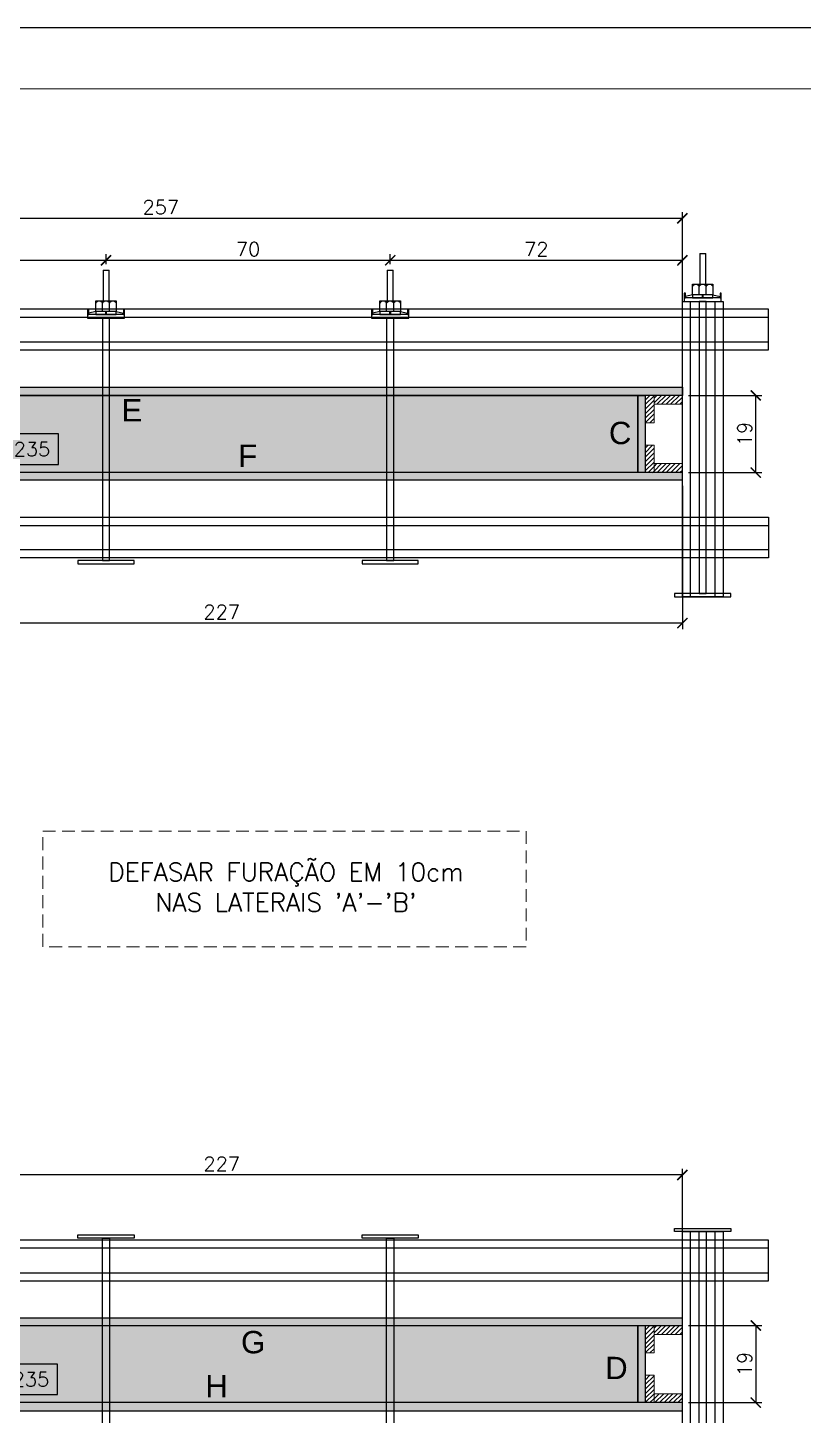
# Model space of a CAD drawing. Extents: x -23436 to 4767, y -3862 to 10024.
# Drawn here: x -17151 to -16768, y -151 to 532 of the extents above; entities that cross this region are included whole.
import ezdxf
from ezdxf.enums import TextEntityAlignment as Align

# ---------------------------------------------------------------- set-up
doc = ezdxf.new("R2010")
doc.units = 0
doc.header["$PDMODE"] = 2
doc.header["$PDSIZE"] = 10
for name, pattern in [('CABLIN', [0.35, 0.25, -0.1]), ('DASHED2', [9.525, 6.35, -3.175]), ('HIDDEN', [9.525, 6.35, -3.175])]:
    doc.linetypes.add(name, pattern=pattern)
doc.layers.get('0').update_dxf_attribs({"lineweight": 13})
doc.layers.get('Defpoints').update_dxf_attribs({"lineweight": 13})
for name, color, linetype in [('Barra de Ancoragem', 20, 'Continuous'), ('CHAPA', 1, 'Continuous'), ('Concreto', 250, 'HIDDEN'), ('Cota Seção (2x)', 4, 'Continuous'), ('Hachura', 252, 'CABLIN'), ('MB Logo', 254, 'Continuous'), ('Painéis', 30, 'Continuous'), ('Perfil Metálico', 224, 'Continuous'), ('TEXTO_GERAL', 7, 'Continuous')]:
    doc.layers.add(name, color=color, linetype=linetype)
for name, color, linetype, lineweight in [('contorno de painel', 7, 'Continuous', 13), ('cotas', 4, 'Continuous', 13), ('FOLHA MB', 7, 'Continuous', 13), ('Madeira', 100, 'Continuous', 13), ('sarrafo', 93, 'Continuous', 13)]:
    doc.layers.add(name, color=color, linetype=linetype, lineweight=lineweight)
doc.layers.add('Laje_Perimetro', color=7, linetype='Continuous', plot=False)
doc.styles.add('ARIAL', font='arial.ttf', dxfattribs={"oblique": 15, "height": 25})
doc.styles.add('ROMANS', font='romans.shx')
doc.dimstyles.new('COTA SECAO', dxfattribs={"dimtxt": 7, "dimasz": 5, "dimexe": 3, "dimexo": 3, "dimgap": 2, "dimtad": 3, "dimdec": 1, "dimlfac": 0.5, "dimzin": 12, "dimdsep": 46, "dimtxsty": 'ROMANS', "dimblk": 'ARCHTICK', "dimcen": 0, "dimclrd": 4, "dimclre": 4, "dimclrt": 1, "dimadec": 1, "dimazin": 3, "dimtfac": 1, "dimtdec": 1, "dimtmove": 0, "dimatfit": 3, "dimldrblk": 'OBLIQUE', "dimfxl": 0, "dimtolj": 1, "dimtzin": 12, "dimarcsym": 0})
doc.dimstyles.new('SECÇÃO 2', dxfattribs={"dimtxt": 7, "dimasz": 6, "dimexe": 0.18, "dimexo": 2, "dimgap": -4, "dimtad": 3, "dimdec": 1, "dimlfac": 0.5, "dimzin": 12, "dimdsep": 46, "dimtxsty": 'ROMANS', "dimblk": 'ARCHTICK', "dimcen": 0.09, "dimse1": 1, "dimse2": 1, "dimsd1": 1, "dimsd2": 1, "dimclrd": 180, "dimclre": 5, "dimclrt": 1, "dimadec": 0, "dimazin": 3, "dimtfac": 1, "dimtdec": 1, "dimtofl": 0, "dimtmove": 0, "dimatfit": 3, "dimldrblk": 'ARCHTICK', "dimfxl": 0, "dimtolj": 1, "dimtzin": 0, "dimarcsym": 0})
pattern_1 = [(45, (-7087.358, 23242.6306), (-1.12253202, 1.12253202), [])]

# ---------------------------------------------------------------- blocks, each defined once
blk = doc.blocks.new('A$C169d8357')
at = {"layer": 'FOLHA MB', "color": 1}
for points in [[(0, 1199.94), (0, 149.94), (1485.02, 149.94), (1485.02, 1199.94)], [(70, 1169.94), (70, 179.94), (1455.02, 179.94), (1455.02, 1169.94)]]:
    blk.add_lwpolyline(points, close=True, dxfattribs=at)
blk = doc.blocks.new('_ArchTick')
at = {"color": 0, "linetype": 'ByBlock', "const_width": 0.15}
blk.add_lwpolyline([(-0.5, -0.5), (0.5, 0.5)], dxfattribs=at)
blk = doc.blocks.new('*D5362')
at = {"layer": 'Cota Seção (2x)', "color": 4, "lineweight": -2, "transparency": 16777216}
for p, q in [((-16825.02, -106.78), (-16788.88, -106.78)), ((-16791.88, -106.78), (-16791.88, -144.78)), ((-16825.02, -144.78), (-16788.88, -144.78))]:
    blk.add_line(p, q, dxfattribs=at)
at = {"layer": 'Defpoints', "color": 0, "transparency": 16777216}
for p in [(-16828.02, -106.78), (-16828.02, -144.78), (-16791.88, -144.78)]:
    blk.add_point(p, dxfattribs=at)
at = {"layer": 'Cota Seção (2x)', "color": 4, "lineweight": -2, "transparency": 16777216, "xscale": 5, "yscale": 5, "zscale": 5}
for p, rotation in [((-16791.88, -106.78), 90), ((-16791.88, -144.78), 270)]:
    blk.add_blockref('_ArchTick', p, dxfattribs=dict(at, rotation=rotation))
at = {"layer": 'Cota Seção (2x)', "color": 1, "transparency": 16777216, "insert": (-16797.38, -125.78), "char_height": 7, "attachment_point": 5, "rotation": 90, "style": 'ROMANS'}
blk.add_mtext('\\A1;19', dxfattribs=at)
blk = doc.blocks.new('_OBLIQUE')
at = {"color": 0, "linetype": 'ByBlock', "lineweight": -2}
for p, q in [((0, 0), (-1, 0)), ((-0.5, -0.5), (0.5, 0.5))]:
    blk.add_line(p, q, dxfattribs=at)
blk = doc.blocks.new('*D5442')
at = {"layer": 'contorno de painel', "color": 180, "lineweight": -2, "transparency": 16777216}
for p, q in [((-17136, -125.78), (-17162, -125.78)), ((-17162, -125.78), (-17162, -140.78)), ((-17136, -140.78), (-17136, -125.78)), ((-17162, -140.78), (-17136, -140.78))]:
    blk.add_line(p, q, dxfattribs=at)
at = {"layer": 'Defpoints', "color": 0, "transparency": 16777216}
for p in [(-17320.02, -144.78), (-17320.02, -144.78), (-16850.02, -144.78)]:
    blk.add_point(p, dxfattribs=at)
at = {"layer": 'contorno de painel', "color": 1, "transparency": 16777216, "insert": (-17149, -133.28), "char_height": 7, "attachment_point": 5, "style": 'ROMANS'}
blk.add_mtext('\\A1;235', dxfattribs=at)
blk = doc.blocks.new('*D5444')
at = {"layer": 'Cota Seção (2x)', "color": 4, "lineweight": -2, "transparency": 16777216}
for p, q in [((-17282.02, -103.78), (-17282.02, -29.66)), ((-16828.02, -32.66), (-17282.02, -32.66)), ((-16828.02, -100.18), (-16828.02, -29.66))]:
    blk.add_line(p, q, dxfattribs=at)
at = {"layer": 'Defpoints', "color": 0, "transparency": 16777216}
for p in [(-17282.02, -32.66), (-17282.02, -106.78), (-16828.02, -103.18)]:
    blk.add_point(p, dxfattribs=at)
at = {"layer": 'Cota Seção (2x)', "color": 4, "lineweight": -2, "transparency": 16777216, "xscale": 5, "yscale": 5, "zscale": 5, "rotation": 180}
blk.add_blockref('_ArchTick', (-17282.02, -32.66), dxfattribs=at)
at = {"layer": 'Cota Seção (2x)', "color": 4, "lineweight": -2, "transparency": 16777216, "xscale": 5, "yscale": 5, "zscale": 5}
blk.add_blockref('_ArchTick', (-16828.02, -32.66), dxfattribs=at)
at = {"layer": 'Cota Seção (2x)', "color": 1, "transparency": 16777216, "insert": (-17055.02, -27.16), "char_height": 7, "attachment_point": 5, "style": 'ROMANS'}
blk.add_mtext('\\A1;227', dxfattribs=at)
blk = doc.blocks.new('*D5445')
at = {"layer": 'Cota Seção (2x)', "color": 4, "lineweight": -2, "transparency": 16777216}
for p, q in [((-16825.02, 351.22), (-16788.88, 351.22)), ((-16791.88, 313.22), (-16791.88, 351.22)), ((-16825.02, 313.22), (-16788.88, 313.22))]:
    blk.add_line(p, q, dxfattribs=at)
at = {"layer": 'Defpoints', "color": 0, "transparency": 16777216}
for p in [(-16828.02, 351.22), (-16791.88, 351.22), (-16828.02, 313.22)]:
    blk.add_point(p, dxfattribs=at)
at = {"layer": 'Cota Seção (2x)', "color": 4, "lineweight": -2, "transparency": 16777216, "xscale": 5, "yscale": 5, "zscale": 5}
for p, rotation in [((-16791.88, 351.22), 90), ((-16791.88, 313.22), 270)]:
    blk.add_blockref('_ArchTick', p, dxfattribs=dict(at, rotation=rotation))
at = {"layer": 'Cota Seção (2x)', "color": 1, "transparency": 16777216, "insert": (-16797.38, 332.22), "char_height": 7, "attachment_point": 5, "rotation": 90, "style": 'ROMANS'}
blk.add_mtext('\\A1;19', dxfattribs=at)
blk = doc.blocks.new('ERTYERTYUYTURTYUTRYU')
at = {"layer": 'Barra de Ancoragem'}
for p, q in [((8963.33, 10873.8), (8963.33, 10855.54)), ((8964.88, 10869.68), (8964.1, 10873.21)), ((8985.14, 10863.2), (8985.14, 10866.14)), ((8964.88, 10859.66), (8964.1, 10856.13))]:
    blk.add_line(p, q, dxfattribs=at)
at = {"layer": 'Barra de Ancoragem', "flags": 128}
for points in [[(8961.54, 10855.54), (8961.54, 10873.8), (8963.33, 10873.8), (8963.33, 10855.54)], [(8963.33, 10873.8), (8965.7, 10873.8), (8965.7, 10873.21), (8963.33, 10873.21)], [(8963.33, 10869.68), (8964.88, 10869.68), (8964.88, 10859.66), (8963.33, 10859.66)], [(8963.33, 10856.13), (8965.7, 10856.13), (8965.7, 10855.54), (8963.33, 10855.54)]]:
    blk.add_lwpolyline(points, close=True, dxfattribs=at)
for points in [[(8964.88, 10864.37), (8963.33, 10864.37), (8963.33, 10864.96), (8964.88, 10864.96), (8964.88, 10864.37), (8964.88, 10864.96)], [(8964.88, 10859.66), (8970.14, 10859.66), (8970.14, 10869.68), (8964.88, 10869.68)], [(8985.14, 10863.2), (8970.14, 10863.2), (8970.14, 10866.14), (8985.14, 10866.14)]]:
    blk.add_lwpolyline(points, dxfattribs=at)
for points in [[(8964.88, 10866.44), (8968.96, 10866.44, 0.729796), (8968.96, 10869.68, 0.729796)], [(8964.88, 10862.9), (8968.96, 10862.9, 0.666667), (8968.96, 10866.44, 0.666667)]]:
    blk.add_lwpolyline(points, format="xyb", dxfattribs=at)
at = {"layer": 'Barra de Ancoragem'}
blk.add_arc((8968.44, 10861.28), 1.7, 287.75636, 72.24364, dxfattribs=at)
blk = doc.blocks.new('*D5447')
at = {"layer": 'Cota Seção (2x)', "color": 4, "lineweight": -2, "transparency": 16777216}
for p, q in [((-17252.02, 415.81), (-17252.02, 420.74)), ((-17252.02, 417.74), (-17112.02, 417.74)), ((-17112.02, 415.81), (-17112.02, 420.74))]:
    blk.add_line(p, q, dxfattribs=at)
at = {"layer": 'Defpoints', "color": 0, "transparency": 16777216}
for p in [(-17112.02, 417.74), (-17252.02, 412.81), (-17112.02, 412.81)]:
    blk.add_point(p, dxfattribs=at)
at = {"layer": 'Cota Seção (2x)', "color": 4, "lineweight": -2, "transparency": 16777216, "xscale": 5, "yscale": 5, "zscale": 5}
for p, rotation in [((-17252.02, 417.74), 180.0000001467423), ((-17112.02, 417.74), 1.467423454494927e-07)]:
    blk.add_blockref('_ArchTick', p, dxfattribs=dict(at, rotation=rotation))
at = {"layer": 'Cota Seção (2x)', "color": 1, "transparency": 16777216, "insert": (-17182.02, 423.24), "char_height": 7, "attachment_point": 5, "rotation": 0, "style": 'ROMANS'}
blk.add_mtext('\\A1;70', dxfattribs=at)
blk = doc.blocks.new('*D5448')
at = {"layer": 'Cota Seção (2x)', "color": 4, "lineweight": -2, "transparency": 16777216}
for p, q in [((-16972.02, 415.81), (-16972.02, 420.74)), ((-16972.02, 417.74), (-16828.02, 417.74)), ((-16828.02, 358.22), (-16828.02, 420.74))]:
    blk.add_line(p, q, dxfattribs=at)
at = {"layer": 'Defpoints', "color": 0, "transparency": 16777216}
for p in [(-16828.02, 417.74), (-16972.02, 412.81), (-16828.02, 355.22)]:
    blk.add_point(p, dxfattribs=at)
at = {"layer": 'Cota Seção (2x)', "color": 4, "lineweight": -2, "transparency": 16777216, "xscale": 5, "yscale": 5, "zscale": 5}
for p, rotation in [((-16972.02, 417.74), 180.0000001467423), ((-16828.02, 417.74), 1.467423454494927e-07)]:
    blk.add_blockref('_ArchTick', p, dxfattribs=dict(at, rotation=rotation))
at = {"layer": 'Cota Seção (2x)', "color": 1, "transparency": 16777216, "insert": (-16900.02, 423.24), "char_height": 7, "attachment_point": 5, "rotation": 0, "style": 'ROMANS'}
blk.add_mtext('\\A1;72', dxfattribs=at)
blk = doc.blocks.new('*D5449')
at = {"layer": 'Cota Seção (2x)', "color": 4, "lineweight": -2, "transparency": 16777216}
for p, q in [((-17342.02, 376.62), (-17342.02, 441.43)), ((-17342.02, 438.43), (-16828.02, 438.43)), ((-16828.02, 358.22), (-16828.02, 441.43))]:
    blk.add_line(p, q, dxfattribs=at)
at = {"layer": 'Defpoints', "color": 0, "transparency": 16777216}
for p in [(-16828.02, 438.43), (-17342.02, 373.62), (-16828.02, 355.22)]:
    blk.add_point(p, dxfattribs=at)
at = {"layer": 'Cota Seção (2x)', "color": 4, "lineweight": -2, "transparency": 16777216, "xscale": 5, "yscale": 5, "zscale": 5}
for p, rotation in [((-17342.02, 438.43), 180.0000001467423), ((-16828.02, 438.43), 1.467423454494927e-07)]:
    blk.add_blockref('_ArchTick', p, dxfattribs=dict(at, rotation=rotation))
at = {"layer": 'Cota Seção (2x)', "color": 1, "transparency": 16777216, "insert": (-17085.02, 443.93), "char_height": 7, "attachment_point": 5, "rotation": 0, "style": 'ROMANS'}
blk.add_mtext('\\A1;257', dxfattribs=at)
blk = doc.blocks.new('*D5450')
at = {"layer": 'Cota Seção (2x)', "color": 4, "lineweight": -2, "transparency": 16777216}
for p, q in [((-17282.02, 310.22), (-17282.02, 236.1)), ((-16828.02, 306.62), (-16828.02, 236.1)), ((-16828.02, 239.1), (-17282.02, 239.1))]:
    blk.add_line(p, q, dxfattribs=at)
at = {"layer": 'Defpoints', "color": 0, "transparency": 16777216}
for p in [(-17282.02, 313.22), (-16828.02, 309.62), (-17282.02, 239.1)]:
    blk.add_point(p, dxfattribs=at)
at = {"layer": 'Cota Seção (2x)', "color": 4, "lineweight": -2, "transparency": 16777216, "xscale": 5, "yscale": 5, "zscale": 5}
for p, rotation in [((-17282.02, 239.1), 180.0000001467423), ((-16828.02, 239.1), 1.467423782486321e-07)]:
    blk.add_blockref('_ArchTick', p, dxfattribs=dict(at, rotation=rotation))
at = {"layer": 'Cota Seção (2x)', "color": 1, "transparency": 16777216, "insert": (-17055.02, 244.6), "char_height": 7, "attachment_point": 5, "rotation": 0, "style": 'ROMANS'}
blk.add_mtext('\\A1;227', dxfattribs=at)
blk = doc.blocks.new('*D5453')
at = {"layer": 'Cota Seção (2x)', "color": 4, "lineweight": -2, "transparency": 16777216}
for p, q in [((-17112.02, 415.81), (-17112.02, 420.74)), ((-17112.02, 417.74), (-16972.02, 417.74)), ((-16972.02, 415.81), (-16972.02, 420.74))]:
    blk.add_line(p, q, dxfattribs=at)
at = {"layer": 'Defpoints', "color": 0, "transparency": 16777216}
for p in [(-16972.02, 417.74), (-17112.02, 412.81), (-16972.02, 412.81)]:
    blk.add_point(p, dxfattribs=at)
at = {"layer": 'Cota Seção (2x)', "color": 4, "lineweight": -2, "transparency": 16777216, "xscale": 5, "yscale": 5, "zscale": 5, "rotation": 180}
blk.add_blockref('_ArchTick', (-17112.02, 417.74), dxfattribs=at)
at = {"layer": 'Cota Seção (2x)', "color": 4, "lineweight": -2, "transparency": 16777216, "xscale": 5, "yscale": 5, "zscale": 5}
blk.add_blockref('_ArchTick', (-16972.02, 417.74), dxfattribs=at)
at = {"layer": 'Cota Seção (2x)', "color": 1, "transparency": 16777216, "insert": (-17042.02, 423.24), "char_height": 7, "attachment_point": 5, "style": 'ROMANS'}
blk.add_mtext('\\A1;70', dxfattribs=at)
blk = doc.blocks.new('*D5455')
at = {"layer": 'contorno de painel', "color": 180, "lineweight": -2, "transparency": 16777216}
for p, q in [((-17135.5, 332.22), (-17161.5, 332.22)), ((-17161.5, 332.22), (-17161.5, 317.22)), ((-17135.5, 317.22), (-17135.5, 332.22)), ((-17161.5, 317.22), (-17135.5, 317.22))]:
    blk.add_line(p, q, dxfattribs=at)
at = {"layer": 'Defpoints', "color": 0, "transparency": 16777216}
for p in [(-17320.02, 351.22), (-17320.02, 313.22), (-16850.02, 313.22)]:
    blk.add_point(p, dxfattribs=at)
at = {"layer": 'contorno de painel', "color": 1, "transparency": 16777216, "insert": (-17148.5, 324.72), "char_height": 7, "attachment_point": 5, "style": 'ROMANS'}
blk.add_mtext('\\A1;235', dxfattribs=at)

msp = doc.modelspace()

# ---------------------------------------------------------------- hatches: boundary and pattern name
at = {"layer": 'Concreto'}
h = msp.add_hatch(dxfattribs=at)
h.set_pattern_fill('AR-CONC', color=256, scale=0.1, angle=-360)
h.set_pattern_definition([(50, (-11224.497, 15936.707), (18.218467, -1.593909), [1.905, -20.955]), (355, (-11224.497, 15936.707), (-3.524342, 19.105685), [1.524, -16.764058]), (100.45144, (-11222.979, 15936.574), (14.694125, 17.511775), [1.619, -17.809024]), (46.1842, (-11224.497, 15941.787), (27.107904, -4.204233), [2.8575, -31.4325]), (96.63556, (-11222.238, 15941.437), (23.740413, 24.742612), [2.428502, -26.71356]), (351.18415, (-11224.497, 15941.787), (23.740413, 24.742612), [2.285997, -25.145973]), (21, (-11221.957, 15940.517), (15.161439, -10.22652), [1.905, -20.955]), (326, (-11221.957, 15940.517), (6.180203, 18.418797), [1.524, -16.764]), (71.45145, (-11220.694, 15939.665), (21.341642, 8.192277), [1.619, -17.808994]), (37.5, (-11224.497, 15936.707), (0.3088603, 8.455504), [0, -16.5608, 0, -17.018, 0, -16.8275]), (7.5, (-11224.497, 15936.707), (6.6819663, 10.0180575), [0, -9.7028, 0, -16.1798, 0, -6.4135]), (327.5, (-11230.161, 15936.707), (13.5590595, -0.5728744), [0, -6.35, 0, -19.812, 0, -26.289]), (317.5, (-11232.701, 15936.707), (14.812918, 2.542649), [0, -8.255, 0, -13.1572, 0, -18.669])])
h.paths.add_polyline_path([(-16850.022, 351.222), (-16850.022, 313.222), (-17282.022, 313.222), (-17282.022, -106.779), (-16850.022, -106.779), (-16850.022, -144.778), (-17320.022, -144.778), (-17320.022, 351.222)])
at = {"layer": 'Hachura'}
h = msp.add_hatch(color=256, dxfattribs=at)
h.dxf.hatch_style = 1
h.paths.add_polyline_path([(-17342.022, 351.222), (-17342.022, 355.222), (-16828.022, 355.222), (-16828.022, 351.222)])
h = msp.add_hatch(color=256, dxfattribs=at)
h.dxf.hatch_style = 1
h.paths.add_polyline_path([(-16850.022, 351.222), (-16846.422, 351.222), (-16846.422, 313.222), (-16850.022, 313.222)])
h = msp.add_hatch(dxfattribs=at)
h.set_pattern_fill('ANSI31', color=256, scale=0.5, style=0)
h.set_pattern_definition([(45, (-7087.358, 23232.6306), (-1.12253202, 1.12253202), [])])
h.paths.add_polyline_path([(-16842.022, 351.222), (-16846.422, 351.222), (-16846.422, 337.722), (-16842.022, 337.722)])
h = msp.add_hatch(dxfattribs=at)
h.set_pattern_fill('ANSI31', color=256, scale=0.5, style=0)
h.set_pattern_definition([(45, (-7087.358, 23242.6306), (-1.12253202, 1.12253202), [])])
h.paths.add_polyline_path([(-16842.022, 351.222), (-16842.022, 346.822), (-16828.022, 346.822), (-16828.022, 351.222)])
h = msp.add_hatch(dxfattribs=at)
h.set_pattern_fill('ANSI31', color=256, scale=0.5, style=0)
h.set_pattern_definition(pattern_1)
h.paths.add_polyline_path([(-16842.022, 313.222), (-16846.422, 313.222), (-16846.422, 326.722), (-16842.022, 326.722)])
h = msp.add_hatch(dxfattribs=at)
h.set_pattern_fill('ANSI31', color=256, scale=0.5, style=0)
h.set_pattern_definition(pattern_1)
h.paths.add_polyline_path([(-16842.022, 313.222), (-16842.022, 317.622), (-16828.022, 317.622), (-16828.022, 313.222)])
h = msp.add_hatch(color=256, dxfattribs=at)
h.dxf.hatch_style = 1
h.paths.add_polyline_path([(-17282.022, 309.622), (-17282.022, 313.222), (-16828.022, 313.222), (-16828.022, 309.622)])
h = msp.add_hatch(color=256, dxfattribs=at)
h.dxf.hatch_style = 1
h.paths.add_polyline_path([(-17282.022, -106.779), (-17282.022, -103.179), (-16828.022, -103.179), (-16828.022, -106.779)])
h = msp.add_hatch(color=256, dxfattribs=at)
h.dxf.hatch_style = 1
h.paths.add_polyline_path([(-16850.022, -106.779), (-16846.422, -106.779), (-16846.422, -144.778), (-16850.022, -144.778)])
h = msp.add_hatch(dxfattribs=at)
h.set_pattern_fill('ANSI31', color=256, scale=0.5, angle=180, style=0)
h.set_pattern_definition([(225, (-26333.9194, -24171.6113), (1.12253202, -1.12253202), [])])
h.paths.add_polyline_path([(-16842.022, -120.279), (-16846.422, -120.279), (-16846.422, -106.779), (-16842.022, -106.779)])
h = msp.add_hatch(dxfattribs=at)
h.set_pattern_fill('ANSI31', color=256, scale=0.5, style=0)
h.set_pattern_definition([(45, (-7087.358, 22784.6288), (-1.12253202, 1.12253202), [])])
h.paths.add_polyline_path([(-16842.022, -106.779), (-16842.022, -111.179), (-16828.022, -111.179), (-16828.022, -106.779)])
h = msp.add_hatch(dxfattribs=at)
h.set_pattern_fill('ANSI31', color=256, scale=0.5, angle=180, style=0)
h.set_pattern_definition([(225, (-26333.9194, -24196.1096), (1.12253202, -1.12253202), [])])
h.paths.add_polyline_path([(-16842.022, -144.778), (-16846.422, -144.778), (-16846.422, -131.278), (-16842.022, -131.278)])
h = msp.add_hatch(dxfattribs=at)
h.set_pattern_fill('ANSI31', color=256, scale=0.5, style=0)
h.set_pattern_definition([(45, (-7087.358, 23389.6525), (-1.12253202, 1.12253202), [])])
h.paths.add_polyline_path([(-16842.022, -144.778), (-16842.022, -140.378), (-16828.022, -140.378), (-16828.022, -144.778)])
h = msp.add_hatch(color=256, dxfattribs=at)
h.dxf.hatch_style = 1
h.paths.add_polyline_path([(-17342.022, -144.778), (-17342.022, -148.778), (-16828.022, -148.778), (-16828.022, -144.778)])

# ---------------------------------------------------------------- linework, layer by layer
at = {"layer": 'Barra de Ancoragem', "flags": 128}
for points in [[(-16816.246, 253.598), (-16816.246, 397.426), (-16819.797, 397.426), (-16819.797, 253.598)], [(-17110.246, 269.959), (-17110.246, 389.222), (-17113.798, 389.222), (-17113.798, 269.959)], [(-16970.246, 269.959), (-16970.246, 389.222), (-16973.798, 389.222), (-16973.798, 269.959)], [(-17125.89, 268.359), (-17098.154, 268.359), (-17098.154, 269.959), (-17125.89, 269.959)], [(-16985.89, 268.359), (-16958.154, 268.359), (-16958.154, 269.959), (-16985.89, 269.959)], [(-16831.89, 251.999), (-16804.153, 251.999), (-16804.153, 253.598), (-16831.89, 253.598)], [(-16831.89, -58.976), (-16804.153, -58.976), (-16804.153, -60.576), (-16831.89, -60.576)], [(-16816.246, -60.576), (-16816.246, -201.601), (-16819.797, -201.601), (-16819.797, -60.576)], [(-17125.89, -62.116), (-17098.154, -62.116), (-17098.154, -63.716), (-17125.89, -63.716)], [(-17110.246, -63.716), (-17110.246, -187.178), (-17113.798, -187.178), (-17113.798, -63.716)], [(-16985.89, -62.116), (-16958.154, -62.116), (-16958.154, -63.716), (-16985.89, -63.716)], [(-16970.246, -63.716), (-16970.246, -187.178), (-16973.798, -187.178), (-16973.798, -63.716)]]:
    msp.add_lwpolyline(points, close=True, dxfattribs=at)
at = {"layer": 'CHAPA'}
for points in [[(-17342.022, 351.222), (-17342.022, 355.222), (-16828.022, 355.222), (-16828.022, 351.222)], [(-16850.022, 351.222), (-16846.422, 351.222), (-16846.422, 313.222), (-16850.022, 313.222)], [(-16828.022, 313.222), (-17282.022, 313.222), (-17282.022, 309.622), (-16828.022, 309.622)], [(-16828.022, -103.179), (-17282.022, -103.179), (-17282.022, -106.779), (-16828.022, -106.779)], [(-16850.022, -106.779), (-16846.422, -106.779), (-16846.422, -144.778), (-16850.022, -144.778)], [(-17342.022, -144.778), (-17342.022, -148.778), (-16828.022, -148.778), (-16828.022, -144.778)]]:
    msp.add_lwpolyline(points, close=True, dxfattribs=at)
at = {"layer": 'contorno de painel'}
for points in [[(-17320.022, -144.778), (-17320.022, -106.779), (-17320.022, -106.779), (-17320.022, 351.222), (-16850.022, 351.222), (-16850.022, 313.222), (-17282.022, 313.222), (-17282.022, -106.779), (-16850.022, -106.779), (-16850.022, -144.778)], [(-17282.022, 313.222), (-16828.022, 313.222), (-16828.022, 309.622), (-17282.022, 309.622)], [(-17282.022, -103.179), (-16828.022, -103.179), (-16828.022, -106.779), (-17282.022, -106.779)]]:
    msp.add_lwpolyline(points, close=True, dxfattribs=at)
at = {"layer": 'cotas', "linetype": 'DASHED2'}
msp.add_lwpolyline([(-16905.022, 79.671), (-17143.217, 79.671), (-17143.217, 136.704), (-16905.022, 136.704)], close=True, dxfattribs=at)
at = {"layer": 'Laje_Perimetro'}
msp.add_lwpolyline([(-16021.356, 532.259), (-17506.377, 532.259), (-17506.377, -517.741), (-16021.356, -517.741)], close=True, dxfattribs=at)
at = {"layer": 'Madeira', "color": 3}
msp.add_lwpolyline([(-17342.022, 359.622), (-17342.022, 355.222), (-16828.022, 355.222)], dxfattribs=at)
at = {"layer": 'Painéis', "color": 32, "true_color": 0xcd6928}
msp.add_lwpolyline([(-16850.022, 351.222), (-16850.022, 313.222), (-17282.022, 313.222), (-17282.022, -106.779), (-16850.022, -106.779), (-16850.022, -144.778), (-17320.022, -144.777), (-17320.022, 351.222)], close=True, dxfattribs=at)
at = {"layer": 'Perfil Metálico'}
for points in [[(-16808.022, 251.999), (-16828.022, 251.999), (-16828.022, 397.426), (-16808.022, 397.426)], [(-16824.022, 397.426), (-16812.022, 397.426), (-16812.022, 251.999), (-16824.022, 251.999)], [(-17385.601, 393.622), (-17385.601, 373.622), (-16785.624, 373.622), (-16785.624, 393.622)], [(-16785.624, 377.622), (-16785.624, 389.622), (-17385.601, 389.622), (-17385.601, 377.622)], [(-17278.422, 271.222), (-17278.422, 291.222), (-16785.624, 291.222), (-16785.624, 271.222)], [(-16785.624, 287.222), (-16785.624, 275.222), (-17278.422, 275.222), (-17278.422, 287.222)], [(-16808.022, -201.601), (-16828.022, -201.601), (-16828.022, -60.576), (-16808.022, -60.576)], [(-16824.022, -60.576), (-16812.022, -60.576), (-16812.022, -201.601), (-16824.022, -201.601)], [(-17278.422, -64.779), (-17278.422, -84.779), (-16785.624, -84.779), (-16785.624, -64.779)], [(-16785.624, -80.779), (-16785.624, -68.779), (-17278.422, -68.779), (-17278.422, -80.779)]]:
    msp.add_lwpolyline(points, close=True, dxfattribs=at)
at = {"layer": 'sarrafo'}
for points in [[(-16846.422, 337.722), (-16846.422, 351.222), (-16842.022, 351.222), (-16842.022, 337.722)], [(-16846.422, 337.722), (-16846.422, 351.222), (-16842.022, 351.222), (-16842.022, 337.722)], [(-16828.022, 346.822), (-16842.022, 346.822), (-16842.022, 351.222), (-16828.022, 351.222)], [(-16828.022, 346.822), (-16842.022, 346.822), (-16842.022, 351.222), (-16828.022, 351.222)], [(-16846.422, 326.722), (-16846.422, 313.222), (-16842.022, 313.222), (-16842.022, 326.722)], [(-16846.422, 326.722), (-16846.422, 313.222), (-16842.022, 313.222), (-16842.022, 326.722)], [(-16828.022, 317.622), (-16842.022, 317.622), (-16842.022, 313.222), (-16828.022, 313.222)], [(-16828.022, 317.622), (-16842.022, 317.622), (-16842.022, 313.222), (-16828.022, 313.222)], [(-16846.422, -106.779), (-16846.422, -120.279), (-16842.022, -120.279), (-16842.022, -106.779)], [(-16828.022, -111.179), (-16842.022, -111.179), (-16842.022, -106.779), (-16828.022, -106.779)], [(-16828.022, -111.179), (-16842.022, -111.179), (-16842.022, -106.779), (-16828.022, -106.779)], [(-16846.422, -131.278), (-16846.422, -144.778), (-16842.022, -144.778), (-16842.022, -131.278)], [(-16828.022, -140.378), (-16842.022, -140.378), (-16842.022, -144.778), (-16828.022, -144.778)], [(-16828.022, -140.378), (-16842.022, -140.378), (-16842.022, -144.778), (-16828.022, -144.778)]]:
    msp.add_lwpolyline(points, close=True, dxfattribs=at)

# ---------------------------------------------------------------- block references
at = {"xscale": -1, "rotation": 270.0000001467549}
for p in [(-27682.69, -8564.119), (-27976.691, -8572.323), (-27836.691, -8572.323)]:
    msp.add_blockref('ERTYERTYUYTURTYUTRYU', p, dxfattribs=at)
at = {"layer": 'MB Logo'}
msp.add_blockref('A$C169d8357', (-17506.377, -667.679), dxfattribs=at)

# ---------------------------------------------------------------- texts
at = {"layer": 'cotas', "color": 7, "insert": (-17023.331, 109.05), "char_height": 9, "attachment_point": 5, "style": 'ROMANS'}
msp.add_mtext("\\A1;DEFASAR FURAÇÃO EM 10cm\\PNAS LATERAIS 'A'-'B'", dxfattribs=at)
at = {"layer": 'TEXTO_GERAL', "style": 'ARIAL'}
for s, p in [('E', (-17099.288, 343.897)), ('C', (-16858.705, 332.711)), ('F', (-17042.247, 321.51)), ('G', (-17039.525, -114.988)), ('D', (-16860.544, -127.691)), ('H', (-17057.568, -136.64))]:
    msp.add_text(s, height=11, dxfattribs=at).set_placement(p, align=Align.MIDDLE_CENTER)

# ---------------------------------------------------------------- dimensions: what is measured, and where the dimension line sits
at = {"layer": 'contorno de painel'}
for base, p1, p2, picture, middle in [((-17320.022, 313.222), (-16850.022, 313.222), (-17320.022, 351.222), '*D5455', (-17148.504, 313.222)), ((-17320.022, -144.778), (-16850.022, -144.778), (-17320.022, -144.777), '*D5442', (-17149.005, -144.778))]:
    dim = msp.add_linear_dim(base=base, p1=p1, p2=p2, angle=180, dimstyle='SECÇÃO 2', dxfattribs=at)
    dim.commit()
    dim.dimension.update_dxf_attribs({"geometry": picture, "text_midpoint": middle, "dimtype": 160})
at = {"layer": 'Cota Seção (2x)'}
for base, p1, p2, angle, picture, middle in [((-16828.022, 438.434), (-17342.022, 373.622), (-16828.022, 355.222), 180, '*D5449', (-17085.022, 443.934)), ((-17112.022, 417.737), (-17252.022, 412.815), (-17112.022, 412.815), 180, '*D5447', (-17182.022, 423.237)), ((-16972.022, 417.737), (-17112.022, 412.815), (-16972.022, 412.815), 180, '*D5453', (-17042.022, 423.237)), ((-16828.022, 417.737), (-16972.022, 412.815), (-16828.022, 355.222), 180, '*D5448', (-16900.022, 423.237)), ((-16791.885, 351.222), (-16828.022, 313.222), (-16828.022, 351.222), 90, '*D5445', (-16797.385, 332.222)), ((-17282.022, 239.099), (-16828.022, 309.622), (-17282.022, 313.222), 180, '*D5450', (-17055.022, 244.599)), ((-17282.022, -32.656), (-16828.022, -103.179), (-17282.022, -106.779), 180, '*D5444', (-17055.022, -27.156)), ((-16791.885, -144.778), (-16828.022, -106.779), (-16828.022, -144.778), 270, '*D5362', (-16797.385, -125.779))]:
    dim = msp.add_linear_dim(base=base, p1=p1, p2=p2, angle=angle, dimstyle='COTA SECAO', dxfattribs=at)
    dim.commit()
    dim.dimension.update_dxf_attribs({"geometry": picture, "text_midpoint": middle})

doc.saveas('drawing.dxf')
